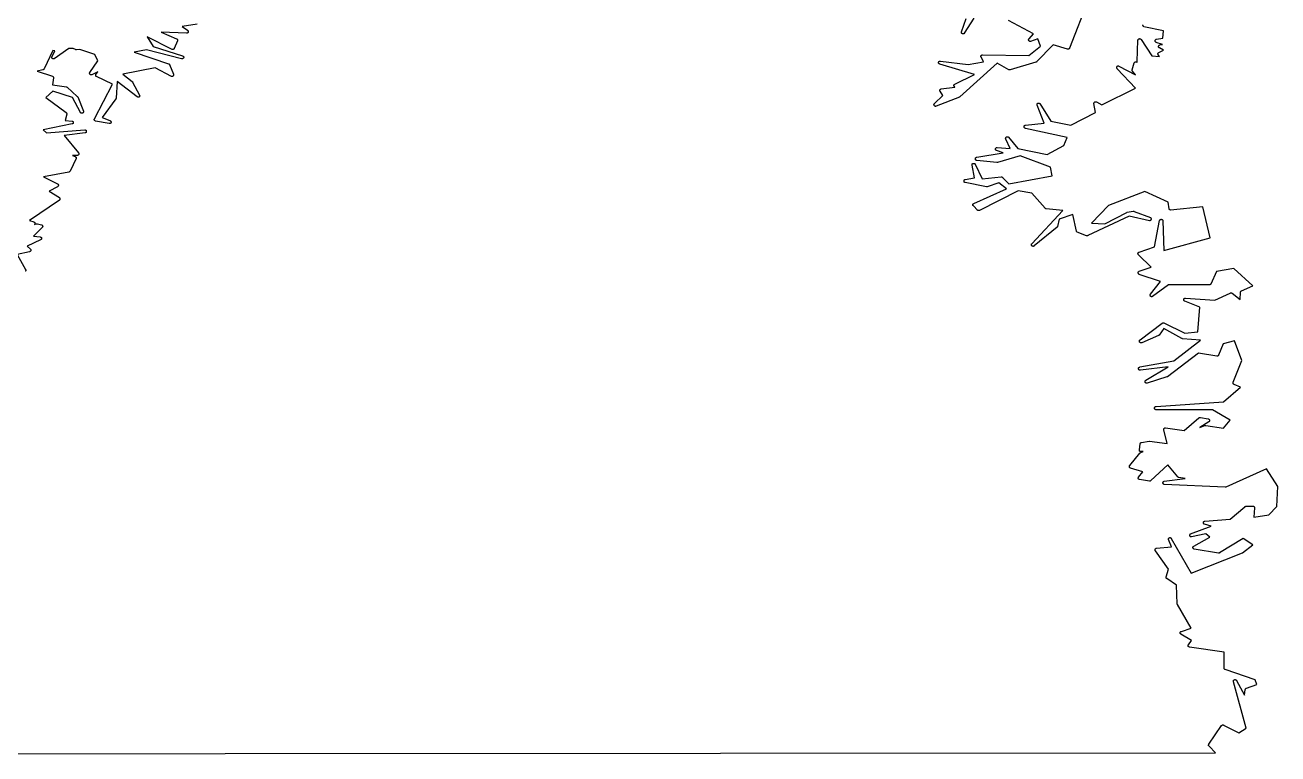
# Model space of a CAD drawing. Header units: metres. Extents: x 12 to 388, y 12 to 220.
# Drawn here: x 141.41 to 180.88, y 12.05 to 35.01 of the extents above; entities that cross this region are included whole.
import ezdxf

# ---------------------------------------------------------------- set-up
doc = ezdxf.new("R2010")
doc.units = ezdxf.units.M

msp = doc.modelspace()

# ---------------------------------------------------------------- linework, layer by layer
for points in [[(174.91, 35.82), (174.31, 34.28), (174.31, 34.27), (174.3, 34.26), (174.29, 34.26), (174.29, 34.25), (174.28, 34.25), (174.27, 34.25), (174.26, 34.25), (174.25, 34.25), (173.8, 34.38), (173.27, 33.85), (173.27, 33.84), (173.26, 33.84), (173.25, 33.84), (172.44, 33.6), (172.43, 33.59), (172.42, 33.59), (172.41, 33.59), (172.41, 33.6), (172.4, 33.6), (172.03, 33.81), (170.86, 32.74), (170.85, 32.74), (170.85, 32.73), (170.11, 32.45), (170.1, 32.45), (170.1, 32.44), (170.09, 32.44), (170.08, 32.45), (170.07, 32.45), (170.06, 32.46), (170.05, 32.47), (170.05, 32.48), (170.04, 32.49), (170.04, 32.5), (170.05, 32.5), (170.05, 32.51), (170.05, 32.52), (170.06, 32.53), (170.32, 32.79), (170.24, 32.92), (170.23, 32.92), (170.23, 32.93), (170.23, 32.94), (170.23, 32.95), (170.23, 32.96), (170.23, 32.97), (170.24, 32.97), (170.24, 32.98), (170.25, 32.99), (170.26, 32.99), (170.27, 33), (170.7, 33.05), (170.7, 33.06), (170.69, 33.06), (170.69, 33.07), (170.68, 33.07), (170.68, 33.08), (170.68, 33.09), (170.67, 33.09), (170.67, 33.1), (170.67, 33.11), (170.68, 33.12), (170.68, 33.13), (170.69, 33.13), (170.69, 33.14), (170.7, 33.14), (171.32, 33.45), (170.23, 33.77), (170.22, 33.78), (170.21, 33.78), (170.2, 33.79), (170.2, 33.8), (170.19, 33.8), (170.19, 33.81), (170.19, 33.82), (170.19, 33.83), (170.19, 33.84), (170.2, 33.85), (170.2, 33.86), (170.21, 33.86), (170.21, 33.87), (170.22, 33.87), (170.23, 33.87), (170.24, 33.87), (170.25, 33.87), (171.12, 33.76), (171.6, 33.85), (171.53, 34), (171.52, 34), (171.52, 34.01), (171.52, 34.02), (171.52, 34.03), (171.52, 34.04), (171.53, 34.04), (171.53, 34.05), (171.54, 34.06), (171.55, 34.06), (171.55, 34.07), (171.56, 34.07), (171.57, 34.07), (173.03, 34.05), (173.4, 34.34), (173.32, 34.57), (173.09, 34.49), (173.08, 34.49), (173.07, 34.49), (173.06, 34.49), (173.05, 34.5), (173.04, 34.5), (173.04, 34.51), (173.03, 34.51), (173.03, 34.52), (173.03, 34.53), (173.02, 34.53), (173.02, 34.54), (173.02, 34.55), (173.03, 34.55), (173.03, 34.56), (173.03, 34.57), (173.04, 34.57), (173.18, 34.73), (172.39, 35.15)], [(171.3, 35.22), (171, 34.75), (171, 34.74), (170.99, 34.74), (170.99, 34.73), (170.98, 34.73), (170.97, 34.73), (170.96, 34.73), (170.95, 34.73), (170.94, 34.73), (170.93, 34.73), (170.93, 34.74), (170.92, 34.74), (170.92, 34.75), (170.91, 34.75), (170.91, 34.76), (170.91, 34.77), (170.91, 34.78), (170.91, 34.79), (171.06, 35.21)], [(132.11, 12.05), (178.91, 12.08), (178.71, 12.29), (178.7, 12.3), (178.7, 12.31), (178.69, 12.31), (178.69, 12.32), (178.69, 12.33), (178.69, 12.34), (178.7, 12.35), (178.7, 12.36), (179.1, 12.95), (179.11, 12.95), (179.11, 12.96), (179.12, 12.96), (179.13, 12.97), (179.14, 12.97), (179.15, 12.97), (179.16, 12.97), (179.17, 12.96), (179.65, 12.71), (179.88, 12.86), (179.48, 14.32), (179.48, 14.33), (179.48, 14.34), (179.48, 14.35), (179.48, 14.36), (179.48, 14.37), (179.49, 14.37), (179.5, 14.38), (179.51, 14.38), (179.51, 14.39), (179.52, 14.39), (179.53, 14.39), (179.54, 14.39), (179.54, 14.38), (179.55, 14.38), (179.56, 14.38), (179.56, 14.37), (179.57, 14.37), (179.57, 14.36), (179.83, 13.9), (179.85, 14.08), (179.86, 14.08), (179.86, 14.09), (179.86, 14.1), (179.87, 14.11), (179.88, 14.12), (179.89, 14.12), (180.22, 14.24), (180.16, 14.38), (179.22, 14.71), (179.21, 14.71), (179.2, 14.72), (179.2, 14.73), (179.19, 14.73), (179.19, 14.74), (179.19, 14.75), (179.19, 15.26), (178.09, 15.41), (178.08, 15.41), (178.08, 15.42), (178.07, 15.42), (178.06, 15.42), (178.06, 15.43), (178.05, 15.43), (178.05, 15.44), (178.05, 15.45), (178.05, 15.46), (178.05, 15.47), (178.05, 15.48), (178.05, 15.49), (178.06, 15.49), (178.16, 15.62), (177.82, 15.82), (177.82, 15.83), (177.81, 15.83), (177.81, 15.84), (177.8, 15.84), (177.8, 15.85), (177.8, 15.86), (177.8, 15.87), (177.8, 15.88), (177.8, 15.89), (177.81, 15.89), (177.81, 15.9), (177.82, 15.91), (177.83, 15.91), (177.84, 15.91), (178.15, 16.01), (177.72, 16.76), (177.71, 16.77), (177.71, 16.78), (177.68, 17.37), (177.38, 17.57), (177.37, 17.58), (177.36, 17.59), (177.36, 17.6), (177.36, 17.61), (177.36, 17.62), (177.36, 17.63), (177.43, 17.87), (177.02, 18.45), (177.01, 18.45), (177.01, 18.46), (177.01, 18.47), (177.01, 18.48), (177.01, 18.49), (177.01, 18.5), (177.02, 18.51), (177.02, 18.52), (177.03, 18.52), (177.04, 18.53), (177.05, 18.53), (177.53, 18.57), (177.43, 18.8), (177.43, 18.81), (177.43, 18.82), (177.43, 18.83), (177.43, 18.84), (177.44, 18.84), (177.44, 18.85), (177.45, 18.86), (177.46, 18.86), (177.46, 18.87), (177.47, 18.87), (177.48, 18.87), (177.49, 18.87), (177.5, 18.87), (177.5, 18.86), (177.51, 18.86), (177.52, 18.85), (177.52, 18.84), (178.15, 17.74), (179.76, 18.38), (180.09, 18.64), (179.78, 18.83), (179.04, 18.38), (179.04, 18.37), (179.03, 18.37), (179.02, 18.37), (179.01, 18.37), (178.24, 18.5), (178.23, 18.5), (178.23, 18.51), (178.22, 18.51), (178.22, 18.52), (178.21, 18.52), (178.21, 18.53), (178.2, 18.54), (178.2, 18.55), (178.2, 18.56), (178.21, 18.57), (178.21, 18.58), (178.22, 18.58), (178.22, 18.59), (178.23, 18.59), (178.73, 18.88), (178.61, 18.98), (178.16, 18.89), (178.15, 18.89), (178.14, 18.89), (178.13, 18.89), (178.12, 18.9), (178.11, 18.91), (178.11, 18.92), (178.1, 18.92), (178.1, 18.93), (178.1, 18.94), (178.1, 18.95), (178.11, 18.96), (178.11, 18.97), (178.12, 18.97), (178.12, 18.98), (178.13, 18.98), (178.78, 19.22), (178.57, 19.29), (178.56, 19.29), (178.55, 19.29), (178.55, 19.3), (178.54, 19.31), (178.54, 19.32), (178.54, 19.33), (178.54, 19.34), (178.54, 19.35), (178.54, 19.36), (178.55, 19.36), (178.55, 19.37), (178.56, 19.37), (178.56, 19.38), (178.57, 19.38), (178.58, 19.38), (179.38, 19.44), (179.84, 19.83), (179.84, 19.84), (179.85, 19.84), (179.86, 19.84), (179.87, 19.85), (180.09, 19.85), (180.1, 19.85), (180.11, 19.85), (180.12, 19.84), (180.13, 19.84), (180.13, 19.83), (180.14, 19.82), (180.14, 19.81), (180.14, 19.8), (180.12, 19.51), (180.59, 19.58), (180.84, 19.84), (180.88, 20.47), (180.52, 21.03), (179.24, 20.45), (179.23, 20.45), (179.22, 20.45), (177.3, 20.54), (177.29, 20.54), (177.28, 20.54), (177.28, 20.55), (177.27, 20.55), (177.27, 20.56), (177.26, 20.56), (177.26, 20.57), (177.26, 20.58), (177.25, 20.58), (177.25, 20.59), (177.25, 20.6), (177.26, 20.6), (177.26, 20.61), (177.26, 20.62), (177.27, 20.62), (177.27, 20.63), (177.28, 20.63), (177.29, 20.64), (177.3, 20.64), (177.96, 20.72), (177.76, 20.76), (177.75, 20.76), (177.74, 20.77), (177.73, 20.77), (177.73, 20.78), (177.41, 21.16), (176.88, 20.66), (176.87, 20.65), (176.86, 20.65), (176.85, 20.64), (176.84, 20.64), (176.83, 20.64), (176.52, 20.69), (176.51, 20.69), (176.5, 20.7), (176.49, 20.7), (176.49, 20.71), (176.48, 20.72), (176.48, 20.73), (176.48, 20.74), (176.48, 20.75), (176.49, 20.76), (176.49, 20.77), (176.62, 20.93), (176.23, 21.05), (176.22, 21.05), (176.22, 21.06), (176.21, 21.06), (176.21, 21.07), (176.2, 21.07), (176.2, 21.08), (176.2, 21.09), (176.2, 21.1), (176.2, 21.11), (176.2, 21.12), (176.2, 21.13), (176.21, 21.13), (176.53, 21.52), (176.54, 21.52), (176.54, 21.53), (176.63, 21.58), (176.58, 21.57), (176.57, 21.57), (176.56, 21.57), (176.55, 21.57), (176.55, 21.58), (176.54, 21.58), (176.53, 21.58), (176.53, 21.59), (176.52, 21.59), (176.52, 21.6), (176.52, 21.61), (176.52, 21.62), (176.52, 21.63), (176.54, 21.82), (176.54, 21.83), (176.55, 21.84), (176.55, 21.85), (176.56, 21.85), (176.56, 21.86), (176.57, 21.86), (176.58, 21.86), (176.82, 21.9), (176.83, 21.9), (177.39, 21.83), (177.29, 22.26), (177.29, 22.27), (177.29, 22.28), (177.29, 22.29), (177.3, 22.3), (177.3, 22.31), (177.31, 22.31), (177.32, 22.32), (177.33, 22.32), (177.34, 22.32), (177.93, 22.24), (178.39, 22.64), (178.4, 22.64), (178.41, 22.65), (178.42, 22.65), (178.43, 22.65), (178.44, 22.65), (178.68, 22.6), (178.69, 22.6), (178.7, 22.59), (178.71, 22.59), (178.71, 22.58), (178.72, 22.57), (178.72, 22.56), (178.72, 22.55), (178.72, 22.54), (178.72, 22.53), (178.71, 22.52), (178.71, 22.51), (178.7, 22.51), (178.42, 22.33), (178.58, 22.39), (178.59, 22.39), (178.6, 22.39), (178.61, 22.39), (179.16, 22.31), (179.38, 22.56), (178.82, 22.89), (177.04, 22.89), (177.03, 22.89), (177.02, 22.89), (177.02, 22.9), (177.01, 22.9), (177, 22.91), (176.99, 22.92), (176.99, 22.93), (176.99, 22.94), (176.99, 22.95), (176.99, 22.96), (177, 22.97), (177, 22.98), (177.01, 22.98), (177.02, 22.99), (177.03, 22.99), (177.04, 22.99), (179.16, 23.14), (179.7, 23.6), (179.5, 23.69), (179.49, 23.69), (179.49, 23.7), (179.48, 23.7), (179.48, 23.71), (179.47, 23.71), (179.47, 23.72), (179.47, 23.73), (179.47, 23.74), (179.47, 23.75), (179.47, 23.76), (179.74, 24.44), (179.51, 25.06), (179.15, 24.97), (179.01, 24.61), (179.01, 24.6), (179, 24.6), (179, 24.59), (178.99, 24.59), (178.99, 24.58), (178.98, 24.58), (178.97, 24.58), (178.96, 24.58), (178.38, 24.67), (177.4, 23.93), (177.39, 23.93), (177.38, 23.93), (176.76, 23.73), (176.75, 23.73), (176.74, 23.73), (176.73, 23.73), (176.72, 23.73), (176.72, 23.74), (176.71, 23.74), (176.71, 23.75), (176.7, 23.75), (176.7, 23.76), (176.7, 23.77), (176.7, 23.78), (176.7, 23.79), (176.7, 23.8), (176.71, 23.81), (176.72, 23.82), (177.42, 24.24), (176.55, 24.14), (176.54, 24.14), (176.53, 24.14), (176.52, 24.14), (176.51, 24.14), (176.51, 24.15), (176.5, 24.15), (176.5, 24.16), (176.49, 24.17), (176.49, 24.18), (176.49, 24.19), (176.49, 24.2), (176.49, 24.21), (176.5, 24.21), (176.5, 24.22), (176.51, 24.22), (176.51, 24.23), (176.52, 24.23), (176.53, 24.23), (176.53, 24.24), (177.6, 24.43), (178.44, 25.08), (177.87, 25.12), (177.86, 25.12), (177.86, 25.13), (177.85, 25.13), (177.29, 25.45), (177.14, 25.24), (177.13, 25.24), (177.13, 25.23), (177.12, 25.23), (176.59, 25), (176.58, 25), (176.57, 25), (176.56, 25), (176.55, 25), (176.54, 25.01), (176.53, 25.01), (176.53, 25.02), (176.52, 25.02), (176.52, 25.03), (176.52, 25.04), (176.52, 25.05), (176.52, 25.06), (176.52, 25.07), (176.52, 25.08), (176.53, 25.08), (176.53, 25.09), (176.54, 25.09), (177.23, 25.62), (177.24, 25.62), (177.24, 25.63), (177.25, 25.63), (177.26, 25.63), (177.27, 25.63), (177.28, 25.63), (177.29, 25.63), (177.95, 25.3), (178.36, 25.34), (178.42, 26.12), (177.95, 26.31), (177.94, 26.31), (177.93, 26.32), (177.92, 26.33), (177.92, 26.34), (177.92, 26.35), (177.92, 26.36), (177.92, 26.37), (177.92, 26.38), (177.93, 26.38), (177.93, 26.39), (177.94, 26.39), (177.94, 26.4), (177.95, 26.4), (177.96, 26.4), (177.97, 26.4), (178.89, 26.34), (179.38, 26.56), (179.39, 26.57), (179.4, 26.57), (179.41, 26.57), (179.42, 26.57), (179.43, 26.56), (179.44, 26.56), (179.69, 26.36), (179.7, 26.59), (179.7, 26.6), (179.71, 26.6), (179.71, 26.61), (179.71, 26.62), (179.72, 26.62), (179.72, 26.63), (179.73, 26.63), (180.09, 26.79), (179.49, 27.34), (178.94, 27.24), (178.77, 26.85), (178.77, 26.84), (178.76, 26.84), (178.76, 26.83), (178.75, 26.83), (178.75, 26.82), (178.74, 26.82), (178.73, 26.82), (178.72, 26.82), (177.43, 26.82), (176.93, 26.46), (176.92, 26.46), (176.91, 26.45), (176.9, 26.45), (176.89, 26.45), (176.89, 26.46), (176.88, 26.46), (176.87, 26.46), (176.87, 26.47), (176.86, 26.47), (176.86, 26.48), (176.86, 26.49), (176.85, 26.49), (176.85, 26.5), (176.85, 26.51), (176.85, 26.52), (176.86, 26.52), (176.86, 26.53), (177.18, 26.93), (176.51, 27.15), (176.51, 27.16), (176.5, 27.16), (176.49, 27.17), (176.49, 27.18), (176.48, 27.19), (176.48, 27.2), (176.48, 27.21), (176.48, 27.22), (176.49, 27.22), (176.49, 27.23), (176.49, 27.24), (176.5, 27.24), (176.51, 27.25), (176.89, 27.38), (176.49, 27.77), (176.48, 27.78), (176.48, 27.79), (176.47, 27.8), (176.47, 27.81), (176.48, 27.82), (176.48, 27.83), (176.49, 27.84), (176.49, 27.85), (176.5, 27.85), (176.51, 27.85), (176.99, 28.02), (177.15, 28.85), (177.16, 28.85), (177.16, 28.86), (177.16, 28.87), (177.17, 28.87), (177.17, 28.88), (177.18, 28.88), (177.19, 28.88), (177.2, 28.89), (177.21, 28.89), (177.21, 28.88), (177.22, 28.88), (177.23, 28.88), (177.24, 28.87), (177.24, 28.86), (177.25, 28.86), (177.25, 28.85), (177.25, 28.84), (177.29, 27.91), (178.74, 28.3), (178.51, 29.28), (177.5, 29.18), (177.49, 29.18), (177.48, 29.18), (177.48, 29.19), (177.47, 29.19), (177.46, 29.19), (177.46, 29.2), (177.45, 29.21), (177.45, 29.22), (177.42, 29.43), (176.69, 29.76), (175.54, 29.32), (175.01, 28.77), (175.43, 28.74), (176.12, 29.1), (176.13, 29.11), (176.32, 29.14), (176.33, 29.14), (176.34, 29.14), (176.35, 29.13), (176.86, 28.94), (176.87, 28.94), (176.87, 28.93), (176.88, 28.93), (176.88, 28.92), (176.88, 28.91), (176.89, 28.91), (176.89, 28.9), (176.89, 28.89), (176.89, 28.88), (176.88, 28.87), (176.88, 28.86), (176.87, 28.86), (176.87, 28.85), (176.86, 28.85), (176.85, 28.85), (176.85, 28.84), (176.84, 28.84), (176.83, 28.84), (176.19, 28.99), (174.89, 28.38), (174.89, 28.37), (174.88, 28.37), (174.87, 28.37), (174.86, 28.37), (174.85, 28.37), (174.56, 28.48), (174.55, 28.48), (174.54, 28.49), (174.54, 28.5), (174.53, 28.5), (174.53, 28.51), (174.42, 29.04), (173.99, 28.89), (173.94, 28.66), (173.94, 28.65), (173.93, 28.65), (173.93, 28.64), (173.92, 28.64), (173.2, 28.05), (173.2, 28.04), (173.19, 28.04), (173.18, 28.04), (173.17, 28.03), (173.16, 28.03), (173.16, 28.04), (173.15, 28.04), (173.14, 28.04), (173.13, 28.05), (173.13, 28.06), (173.12, 28.06), (173.12, 28.07), (173.12, 28.08), (173.12, 28.09), (173.12, 28.1), (173.12, 28.11), (173.13, 28.11), (173.13, 28.12), (174.1, 29.17), (173.58, 29.22), (173.57, 29.22), (173.56, 29.23), (173.55, 29.23), (173.55, 29.24), (173.13, 29.71), (172.7, 29.78), (171.48, 29.17), (171.47, 29.16), (171.46, 29.16), (171.45, 29.16), (171.44, 29.16), (171.43, 29.16), (171.43, 29.17), (171.42, 29.17), (171.42, 29.18), (171.29, 29.31), (171.28, 29.31), (171.28, 29.32), (171.27, 29.32), (171.27, 29.33), (171.27, 29.34), (171.27, 29.35), (171.27, 29.36), (171.28, 29.37), (171.28, 29.38), (171.29, 29.38), (171.3, 29.39), (172.33, 29.85), (172.09, 30.04), (171.72, 29.91), (171.71, 29.91), (171.7, 29.91), (171.03, 30.05), (171.02, 30.05), (171.01, 30.05), (171.01, 30.06), (171, 30.06), (171, 30.07), (171, 30.08), (170.99, 30.08), (170.99, 30.09), (170.99, 30.1), (170.99, 30.11), (171, 30.11), (171, 30.12), (171, 30.13), (171.01, 30.13), (171.02, 30.14), (171.03, 30.14), (171.32, 30.19), (171.25, 30.59), (171.25, 30.6), (171.25, 30.61), (171.25, 30.62), (171.25, 30.63), (171.26, 30.63), (171.26, 30.64), (171.27, 30.64), (171.28, 30.64), (171.28, 30.65), (171.29, 30.65), (171.3, 30.65), (171.31, 30.65), (171.32, 30.64), (171.33, 30.64), (171.33, 30.63), (171.34, 30.63), (171.34, 30.62), (171.56, 30.16), (172.16, 30.22), (172.17, 30.22), (172.18, 30.22), (172.19, 30.21), (172.2, 30.21), (172.2, 30.2), (172.4, 30), (173.77, 30.26), (173.71, 30.53), (172.76, 30.89), (172.04, 30.68), (172.03, 30.68), (172.02, 30.68), (171.39, 30.74), (171.38, 30.74), (171.37, 30.74), (171.37, 30.75), (171.36, 30.75), (171.36, 30.76), (171.35, 30.76), (171.35, 30.77), (171.35, 30.78), (171.35, 30.79), (171.35, 30.8), (171.35, 30.81), (171.35, 30.82), (171.36, 30.82), (171.36, 30.83), (171.37, 30.83), (171.38, 30.84), (171.39, 30.84), (172.22, 30.98), (172.01, 31.05), (172, 31.06), (171.99, 31.07), (171.98, 31.08), (171.98, 31.09), (171.98, 31.1), (171.98, 31.11), (171.98, 31.12), (171.99, 31.13), (172, 31.14), (172.01, 31.15), (172.02, 31.15), (172.03, 31.15), (172.44, 31.12), (172.31, 31.41), (172.31, 31.42), (172.31, 31.43), (172.3, 31.43), (172.3, 31.44), (172.31, 31.44), (172.31, 31.45), (172.31, 31.46), (172.32, 31.47), (172.33, 31.48), (172.34, 31.48), (172.35, 31.48), (172.36, 31.48), (172.37, 31.48), (172.38, 31.48), (172.39, 31.47), (172.69, 31.12), (173.61, 30.93), (174.14, 31.21), (174.24, 31.46), (172.93, 31.75), (172.92, 31.76), (172.91, 31.76), (172.9, 31.77), (172.9, 31.78), (172.89, 31.78), (172.89, 31.79), (172.89, 31.8), (172.89, 31.81), (172.89, 31.82), (172.89, 31.83), (172.9, 31.83), (172.9, 31.84), (172.91, 31.84), (172.91, 31.85), (172.92, 31.85), (172.93, 31.85), (173.52, 31.92), (173.29, 32.48), (173.29, 32.49), (173.29, 32.5), (173.29, 32.51), (173.29, 32.52), (173.3, 32.53), (173.3, 32.54), (173.31, 32.54), (173.32, 32.55), (173.33, 32.55), (173.34, 32.55), (173.35, 32.55), (173.36, 32.55), (173.37, 32.54), (173.38, 32.54), (173.38, 32.53), (173.73, 31.98), (174.36, 31.85), (175.13, 32.25), (175.08, 32.54), (175.08, 32.55), (175.09, 32.55), (175.09, 32.56), (175.09, 32.57), (175.1, 32.58), (175.11, 32.59), (175.12, 32.59), (175.13, 32.59), (175.14, 32.59), (175.15, 32.59), (175.16, 32.59), (175.33, 32.49), (176.39, 33.02), (175.81, 33.63), (175.81, 33.64), (175.8, 33.65), (175.8, 33.66), (175.8, 33.67), (175.8, 33.68), (175.8, 33.69), (175.81, 33.69), (175.81, 33.7), (175.82, 33.71), (175.83, 33.71), (175.83, 33.72), (175.84, 33.72), (175.85, 33.72), (175.86, 33.72), (175.87, 33.71), (176.39, 33.44), (176.3, 33.55), (176.3, 33.56), (176.29, 33.56), (176.29, 33.57), (176.29, 33.58), (176.29, 33.59), (176.29, 33.6), (176.35, 33.82), (176.36, 33.83), (176.36, 33.84), (176.37, 33.84), (176.38, 33.85), (176.39, 33.85), (176.4, 33.85), (176.41, 33.85), (176.42, 33.85), (176.43, 33.85), (176.43, 33.84), (176.44, 33.84), (176.44, 33.85), (176.44, 33.86), (176.47, 34.53), (176.48, 34.54), (176.48, 34.55), (176.48, 34.56), (176.49, 34.56), (176.5, 34.57), (176.51, 34.57), (176.52, 34.57), (176.52, 34.58), (176.53, 34.58), (176.53, 34.57), (176.54, 34.57), (176.55, 34.57), (176.56, 34.56), (176.57, 34.55), (176.91, 34.04), (177.15, 34.01), (177.11, 34.07), (177.11, 34.08), (177.1, 34.09), (177.1, 34.1), (177.1, 34.11), (177.11, 34.11), (177.11, 34.12), (177.12, 34.13), (177.12, 34.14), (177.13, 34.14), (177.27, 34.21), (177.15, 34.29), (177.14, 34.29), (177.13, 34.3), (177.13, 34.31), (177.12, 34.31), (177.12, 34.32), (177.12, 34.33), (177.12, 34.34), (177.13, 34.35), (177.13, 34.36), (177.14, 34.36), (177.14, 34.37), (177.15, 34.37), (177.15, 34.38), (177.16, 34.38), (177.24, 34.39), (177.04, 34.46), (177.04, 34.47), (177.03, 34.47), (177.02, 34.48), (177.02, 34.49), (177.01, 34.49), (177.01, 34.5), (177.01, 34.51), (177.01, 34.52), (177.01, 34.53), (177.02, 34.53), (177.02, 34.54), (177.03, 34.55), (177.04, 34.56), (177.05, 34.56), (177.25, 34.59), (177.27, 34.82), (176.66, 34.95), (176.65, 34.95), (176.65, 34.96), (176.64, 34.96), (176.64, 34.97), (176.63, 34.97), (176.63, 34.98), (176.63, 34.99), (176.62, 34.99), (176.62, 35), (176.62, 35.01)], [(146.83, 35.03), (146.36, 34.96), (146.53, 34.84), (146.53, 34.83), (146.54, 34.83), (146.54, 34.82), (146.55, 34.82), (146.55, 34.81), (146.55, 34.8), (146.55, 34.79), (146.55, 34.78), (146.55, 34.77), (146.54, 34.77), (146.54, 34.76), (146.53, 34.76), (146.53, 34.75), (146.52, 34.75), (146.51, 34.75), (146.5, 34.75), (145.7, 34.78), (146.18, 34.57), (146.19, 34.57), (146.2, 34.56), (146.21, 34.55), (146.21, 34.54), (146.21, 34.53), (146.21, 34.52), (146.21, 34.51), (146.11, 34.27), (146.11, 34.26), (146.1, 34.26), (146.1, 34.25), (146.09, 34.25), (146.09, 34.24), (146.08, 34.24), (146.07, 34.24), (146.06, 34.24), (146.05, 34.24), (146.04, 34.24), (145.26, 34.63), (145.45, 34.33), (146.37, 34.04), (146.38, 34.04), (146.38, 34.03), (146.39, 34.03), (146.4, 34.02), (146.4, 34.01), (146.4, 34), (146.41, 34), (146.41, 33.99), (146.41, 33.98), (146.4, 33.98), (146.4, 33.97), (146.4, 33.96), (146.39, 33.96), (146.39, 33.95), (146.38, 33.95), (146.37, 33.94), (146.36, 33.94), (146.35, 33.94), (146.34, 33.94), (145.24, 34.22), (144.85, 34.15), (145.93, 33.78), (145.94, 33.78), (145.95, 33.78), (145.95, 33.77), (145.96, 33.77), (145.96, 33.76), (146.09, 33.46), (146.09, 33.45), (146.09, 33.44), (146.09, 33.43), (146.09, 33.42), (146.08, 33.41), (146.08, 33.4), (146.07, 33.4), (146.06, 33.39), (146.05, 33.39), (146.04, 33.39), (146.03, 33.39), (146.02, 33.39), (145.51, 33.66), (144.49, 33.46), (144.78, 33.23), (144.79, 33.23), (144.79, 33.22), (144.8, 33.21), (145.02, 32.8), (145.02, 32.79), (145.03, 32.78), (145.03, 32.77), (145.02, 32.77), (145.02, 32.76), (145.02, 32.75), (145.01, 32.75), (145.01, 32.74), (145, 32.74), (145, 32.73), (144.99, 32.73), (144.98, 32.73), (144.97, 32.73), (144.96, 32.73), (144.95, 32.73), (144.95, 32.74), (144.94, 32.74), (144.31, 33.23), (144.28, 32.7), (144.28, 32.69), (144.27, 32.69), (144.27, 32.68), (143.84, 32.09), (144.08, 32), (144.09, 32), (144.09, 31.99), (144.1, 31.99), (144.1, 31.98), (144.11, 31.98), (144.11, 31.97), (144.11, 31.96), (144.12, 31.96), (144.12, 31.95), (144.12, 31.94), (144.11, 31.94), (144.11, 31.93), (144.11, 31.92), (144.1, 31.92), (144.1, 31.91), (144.09, 31.91), (144.09, 31.9), (144.08, 31.9), (144.07, 31.9), (144.06, 31.9), (143.63, 31.98), (143.62, 31.99), (143.61, 31.99), (143.61, 32), (143.6, 32), (143.6, 32.01), (143.6, 32.02), (143.59, 32.02), (143.59, 32.03), (143.59, 32.04), (143.6, 32.05), (144.16, 33.14), (143.66, 33.38), (143.65, 33.38), (143.65, 33.39), (143.64, 33.4), (143.64, 33.41), (143.64, 33.42), (143.64, 33.43), (143.64, 33.44), (143.64, 33.45), (143.7, 33.53), (143.51, 33.44), (143.5, 33.44), (143.49, 33.44), (143.48, 33.44), (143.47, 33.44), (143.46, 33.45), (143.45, 33.46), (143.45, 33.47), (143.44, 33.48), (143.44, 33.49), (143.44, 33.5), (143.45, 33.5), (143.45, 33.51), (143.7, 33.88), (143.61, 34.08), (143.14, 34.24), (143.03, 34.23), (143.02, 34.23), (143.01, 34.23), (143, 34.24), (142.93, 34.27), (142.79, 34.27), (142.33, 33.94), (142.32, 33.94), (142.31, 33.94), (142.3, 33.94), (142.29, 33.94), (142.28, 33.94), (142.27, 33.94), (142.27, 33.95), (142.26, 33.95), (142.26, 33.96), (142.25, 33.97), (142.25, 33.98), (142.25, 33.99), (142.25, 34), (142.26, 34.01), (142.35, 34.19), (142.29, 34.2), (142.01, 33.63), (142, 33.62), (142, 33.61), (141.99, 33.61), (141.99, 33.6), (141.98, 33.6), (141.97, 33.6), (141.79, 33.55), (142.27, 33.4), (142.28, 33.39), (142.29, 33.39), (142.29, 33.38), (142.3, 33.38), (142.3, 33.37), (142.31, 33.36), (142.31, 33.35), (142.31, 33.34), (142.27, 33.12), (142.72, 33.06), (142.73, 33.06), (142.73, 33.05), (142.74, 33.05), (143.05, 32.76), (143.06, 32.76), (143.06, 32.75), (143.07, 32.74), (143.25, 32.29), (143.25, 32.28), (143.25, 32.27), (143.25, 32.26), (143.24, 32.25), (143.24, 32.24), (143.23, 32.24), (143.23, 32.23), (143.22, 32.23), (143.21, 32.23), (143.2, 32.23), (143.19, 32.23), (143.18, 32.23), (143.17, 32.23), (143.17, 32.24), (143.16, 32.24), (143.16, 32.25), (142.9, 32.72), (142.29, 32.92), (142.06, 32.72), (142.71, 32.25), (142.71, 32.24), (142.72, 32.24), (142.72, 32.23), (142.73, 32.22), (142.73, 32.21), (142.73, 32.2), (142.67, 32), (142.89, 31.98), (142.9, 31.98), (142.91, 31.98), (142.92, 31.97), (142.93, 31.96), (142.93, 31.95), (142.93, 31.94), (142.93, 31.93), (142.93, 31.92), (142.93, 31.91), (142.92, 31.9), (142.91, 31.89), (142.9, 31.89), (142.89, 31.89), (141.98, 31.71), (142.09, 31.61), (143.29, 31.71), (143.3, 31.71), (143.31, 31.7), (143.32, 31.7), (143.33, 31.69), (143.33, 31.68), (143.34, 31.68), (143.34, 31.67), (143.34, 31.66), (143.34, 31.65), (143.34, 31.64), (143.34, 31.63), (143.33, 31.63), (143.33, 31.62), (143.32, 31.62), (143.32, 31.61), (143.31, 31.61), (143.3, 31.61), (142.64, 31.53), (143.09, 30.98), (143.1, 30.97), (143.1, 30.96), (143.1, 30.95), (143.1, 30.94), (143.1, 30.93), (143.09, 30.93), (143.09, 30.92), (143.08, 30.91), (143.07, 30.91), (143.07, 30.9), (143.06, 30.9), (143.05, 30.9), (142.9, 30.9), (142.99, 30.87), (142.99, 30.86), (143, 30.86), (143.01, 30.85), (143.01, 30.84), (143.02, 30.84), (143.02, 30.83), (143.02, 30.82), (143.02, 30.81), (143.02, 30.8), (142.83, 30.4), (142.82, 30.39), (142.81, 30.38), (142.8, 30.38), (142.8, 30.37), (142.79, 30.37), (141.99, 30.23), (142.43, 30), (142.44, 30), (142.44, 29.99), (142.45, 29.99), (142.45, 29.98), (142.46, 29.97), (142.46, 29.96), (142.46, 29.95), (142.45, 29.94), (142.45, 29.93), (142.44, 29.92), (142.43, 29.91), (142.17, 29.77), (142.49, 29.57), (142.5, 29.56), (142.51, 29.55), (142.51, 29.54), (142.51, 29.53), (142.51, 29.52), (142.51, 29.51), (142.51, 29.5), (142.5, 29.5), (142.5, 29.49), (142.49, 29.49), (141.55, 28.85), (141.69, 28.81), (141.69, 28.8), (141.7, 28.8), (141.71, 28.8), (141.71, 28.79), (141.72, 28.79), (141.72, 28.78), (141.72, 28.77), (141.72, 28.76), (141.72, 28.75), (141.72, 28.74), (141.72, 28.73), (141.71, 28.73), (141.71, 28.72), (141.76, 28.74), (141.77, 28.74), (141.77, 28.75), (141.78, 28.75), (141.79, 28.75), (141.8, 28.75), (141.93, 28.71), (141.94, 28.71), (141.95, 28.7), (141.96, 28.69), (141.96, 28.68), (141.97, 28.67), (141.97, 28.66), (141.96, 28.66), (141.96, 28.65), (141.96, 28.64), (141.95, 28.63), (141.68, 28.36), (141.89, 28.34), (141.9, 28.33), (141.91, 28.33), (141.91, 28.32), (141.92, 28.32), (141.92, 28.31), (141.93, 28.31), (141.93, 28.3), (141.93, 28.29), (141.93, 28.28), (141.93, 28.27), (141.93, 28.26), (141.92, 28.26), (141.92, 28.25), (141.91, 28.25), (141.91, 28.24), (141.9, 28.24), (141.48, 28.04), (141.58, 27.95), (141.58, 27.94), (141.59, 27.94), (141.59, 27.93), (141.59, 27.92), (141.59, 27.91), (141.59, 27.9), (141.59, 27.89), (141.58, 27.89), (141.58, 27.88), (141.57, 27.87), (141.56, 27.87), (141.56, 27.86), (141.55, 27.86), (141.16, 27.78), (141.42, 27.31), (141.43, 27.31), (141.43, 27.3), (141.43, 27.29), (141.43, 27.28), (141.43, 27.27), (141.42, 27.26), (141.42, 27.25), (141.41, 27.25)]]:
    msp.add_lwpolyline(points)

doc.saveas('drawing.dxf')
